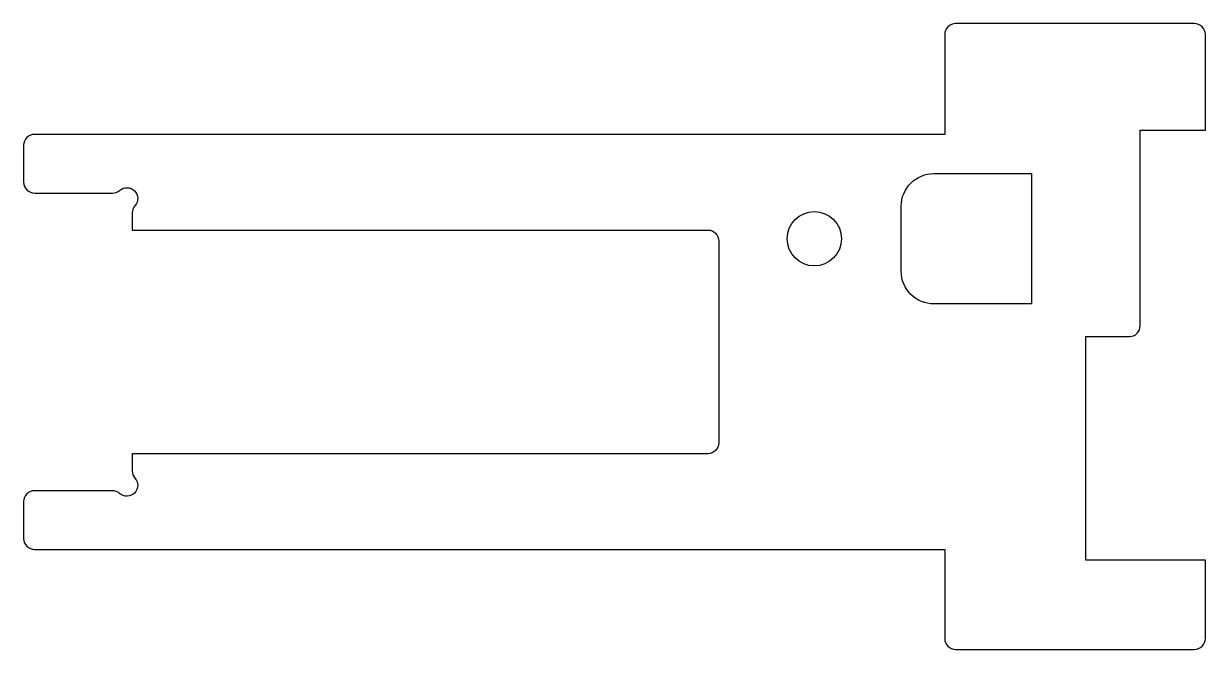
# Model space of a CAD drawing. Header units: millimetres. Extents: x 91.6 to 146, y -14.4 to 14.4.
import ezdxf

# ---------------------------------------------------------------- set-up
doc = ezdxf.new("R2010")
doc.units = ezdxf.units.MM
doc.layers.get('0').update_dxf_attribs({"linetype": 'CONTINUOUS'})

msp = doc.modelspace()

# ---------------------------------------------------------------- linework, layer by layer
for points in [[(96.6, 4.9), (123.1, 4.9, -0.414214), (123.6, 4.4), (123.6, -4.9, -0.414214), (123.1, -5.4), (96.6, -5.4), (96.6, -6.189, 0.182676), (96.725, -6.519, -0.939221), (96.019, -7.225, 0.182676), (95.689, -7.1), (92.1, -7.1, 0.414214), (91.6, -7.6), (91.6, -9.3, 0.414214), (92.1, -9.8), (134, -9.8), (134, -13.9, 0.414214), (134.5, -14.4), (145.5, -14.4, 0.414214), (146, -13.9), (146, -10.3), (140.5, -10.3), (140.5, 0), (142.5, 0, 0.414214), (143, 0.5), (143, 9.5), (146, 9.5), (146, 13.9, 0.414214), (145.5, 14.4), (134.5, 14.4, 0.414214), (134, 13.9), (134, 9.3), (92.1, 9.3, 0.414214), (91.6, 8.8), (91.6, 7.1, 0.414214), (92.1, 6.6), (95.689, 6.6, 0.182676), (96.019, 6.725, -0.939221), (96.725, 6.019, 0.182676), (96.6, 5.689)], [(138, 7.5), (138, 1.5), (133.5, 1.5, -0.414214), (132, 3), (132, 6, -0.414214), (133.5, 7.5)]]:
    msp.add_lwpolyline(points, format="xyb", close=True)
msp.add_circle((128, 4.5), 1.25)

doc.saveas('drawing.dxf')
